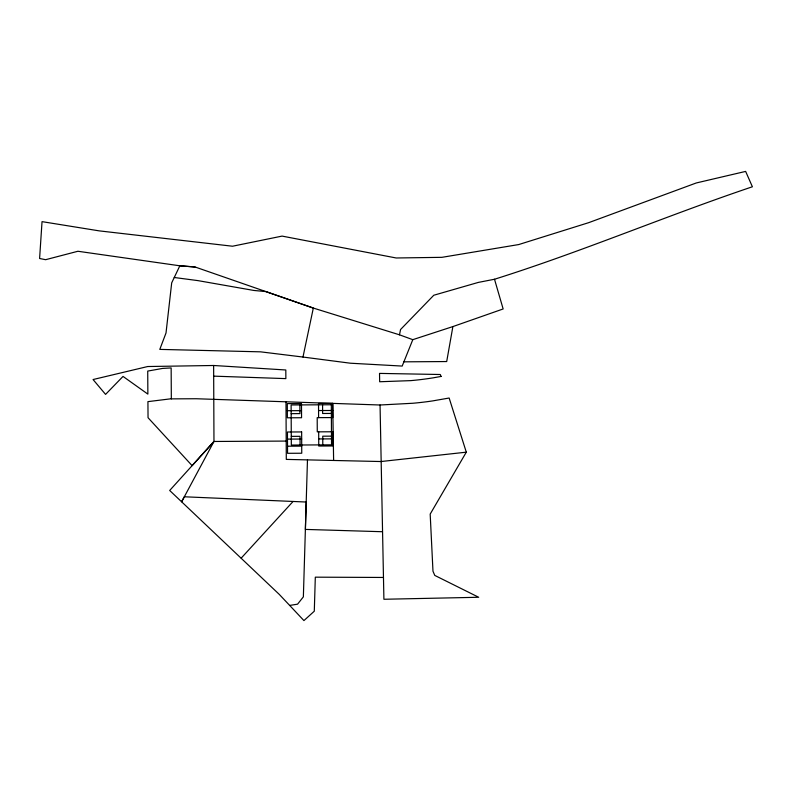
<?xml version="1.0" encoding="UTF-8"?>
<svg xmlns="http://www.w3.org/2000/svg" width="792" height="792" viewBox="0 0 792 792"><rect width="100%" height="100%" fill="white"/><g stroke="black" fill="none" stroke-linecap="round" stroke-linejoin="round"><path stroke-width="1.19" d="M307.474 459.885L305.375 529.412L382.477 531.729M452.885 326.581L412.79 339.669L399.495 334.818L400.544 329.531L433.798 295.238L478.299 282.417L494.505 279.249L503.148 308.959L452.885 326.581L446.698 361.548L403.88 361.835M195.07 267.003L179.843 265.785L171.696 282.863L166.013 332.977L159.796 349.391L260.538 351.836L302.98 357.043L313.325 308.068L195.06 266.983L179.843 265.795L77.913 251.262L45.629 259.697L39.6 258.499L42.035 221.641L99.148 230.858L232.521 246.223L282.091 236.095L396.188 257.984L441.896 257.331L518.711 244.56L588.703 222.661L696.287 182.962L745.638 171.409L752.4 186.773C665.824 215.939 581.665 251.826 494.505 279.249M412.79 339.669L402.188 366.072L350.401 363.211L302.98 357.043M286.199 441.075L213.969 441.471L181.635 501.781L184.328 496.782L306.207 502.029L303.366 596.851L297.564 604.177L289.674 605.425L279.2 594.327L169.686 490.476L213.969 441.471L213.632 365.488L147.728 366.528L93.07 379.536L105.564 394.396L123.027 376.418L147.866 394.109L147.728 371.082L162.607 368.419L171.151 367.933L171.329 398.881M466.3 452.173L430.185 514.087L432.977 571.22L434.778 575.418L478.685 597.267L383.902 599.267L380.051 404.999L412.81 403.257A327.047 327.047 0 0 0 432.778 400.891L449.143 398.02L466.3 452.173L380.992 461.538L286.298 459.4L285.991 401.811M213.969 441.471L192.119 465.647L148.045 417.711L147.926 401.633L170.221 398.881L196.287 398.742L380.051 404.999M241.204 558.122L293.07 501.465M333.62 460.469L332.719 403.375L318.523 403.445L318.602 417.641M287.328 410.711L301.524 410.642M318.562 410.543L332.759 410.474M291.159 413.652L299.911 413.602L299.861 404.92M331.373 413.434L322.621 413.483L322.582 404.791M291.288 436.372L300.029 436.323L300.079 445.005M331.492 436.154L322.75 436.194L322.79 444.886M287.476 439.105L301.683 439.035M318.711 438.936L332.917 438.867M287.516 446.203L301.712 446.134M383.437 577.457L315.315 577.17L314.295 611.196L303.93 620.591L289.674 605.425M213.682 376.141L285.863 378.616L285.813 369.983L213.632 365.488M174.25 277.497L197.931 280.615L253.925 290.466L265.795 291.575L313.325 308.068L399.495 334.818M332.719 403.375L332.798 417.572L317.196 417.651L317.275 431.848L332.878 431.769L332.947 445.965L318.75 446.035L318.681 431.838M441.094 376.438L433.125 377.843A306.633 306.633 0 0 1 410.83 380.625L379.665 381.754L379.526 373.398L440.283 374.507L441.094 376.438M301.485 403.544L287.288 403.613L287.367 417.81L301.564 417.74L301.485 403.544M331.323 404.752L291.119 404.959L291.327 445.055L331.541 444.837L331.323 404.752M301.643 431.937L287.447 432.006L287.555 453.301L301.752 453.232L301.643 431.937"/></g></svg>
